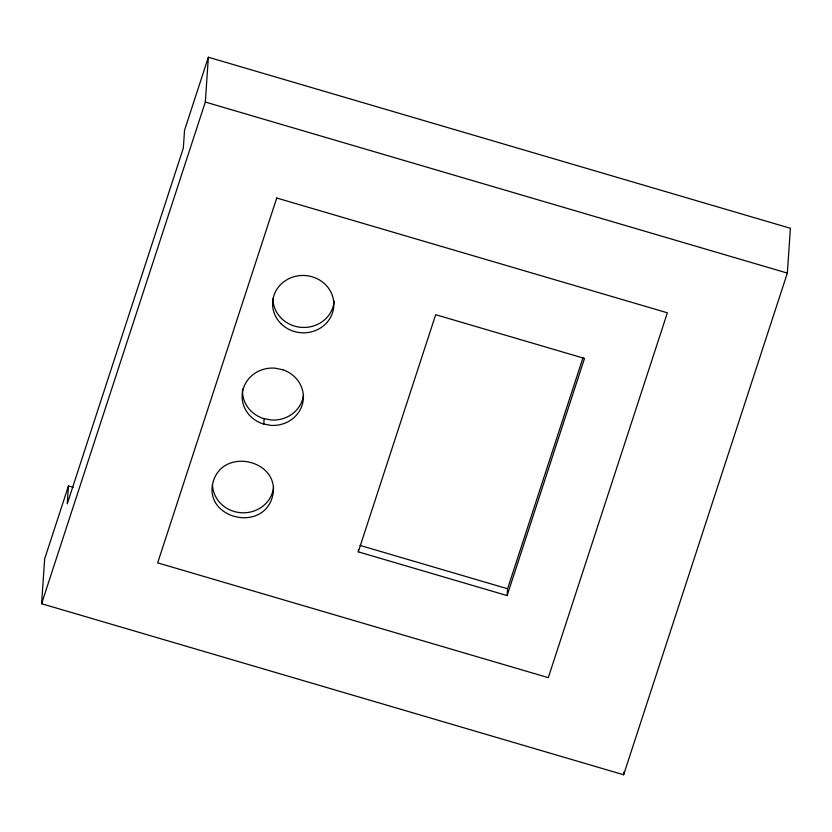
<?xml version="1.0" encoding="UTF-8"?>
<svg xmlns="http://www.w3.org/2000/svg" width="832" height="832" viewBox="0 0 832 832"><rect width="100%" height="100%" fill="white"/><g stroke="black" fill="none" stroke-linecap="round" stroke-linejoin="round"><path stroke-width="1.25" d="M68.463 485.94L67.246 503.859L183.331 148.127L184.558 130.208L208.364 57.231L790.4 228.28L787.342 273.094L623.636 774.769L41.6 603.72L44.658 558.906L68.463 485.94L73.351 487.375M41.6 603.72L205.317 102.045L208.364 57.231M263.765 423.987L264.129 418.61M358.301 551.845L435.687 314.694L584.511 358.426L507.125 595.587L358.301 551.845L358.446 549.578M507.125 595.587L507.593 588.775L582.962 357.791M623.636 774.769L623.802 772.21M205.317 102.045L787.342 273.094M359.996 545.397L507.593 588.775M273.551 487.406A30.638 28.673 3.9 0 1 241.842 512.772A30.638 28.673 3.9 0 1 212.472 484.557M334.11 301.246A30.638 28.673 3.9 0 1 302.536 327.423A30.638 28.673 3.9 0 1 272.948 298.782M303.545 394.93A30.638 28.673 3.9 0 1 270.92 419.973L263.089 418.402A30.638 28.673 3.9 0 1 242.57 389.064M213.366 481.062C202.446 517.598 260.967 533.135 272.085 497.921C283.005 461.386 224.484 445.858 213.366 481.062M276.734 198.006L157.674 562.858L548.298 677.654L667.368 312.801L276.734 198.006M282.776 369.73L274.945 368.16A30.638 28.673 3.9 0 0 242.746 390.738A30.638 28.673 3.9 0 0 262.725 423.779L270.556 425.35A30.638 28.673 3.9 0 0 302.754 402.782A30.638 28.673 3.9 0 0 282.776 369.73M280.831 323.534A30.638 28.673 3.9 0 0 332.509 312.759A30.638 28.673 3.9 0 0 296.296 276.141A30.638 28.673 3.9 0 0 280.831 323.534"/></g></svg>
